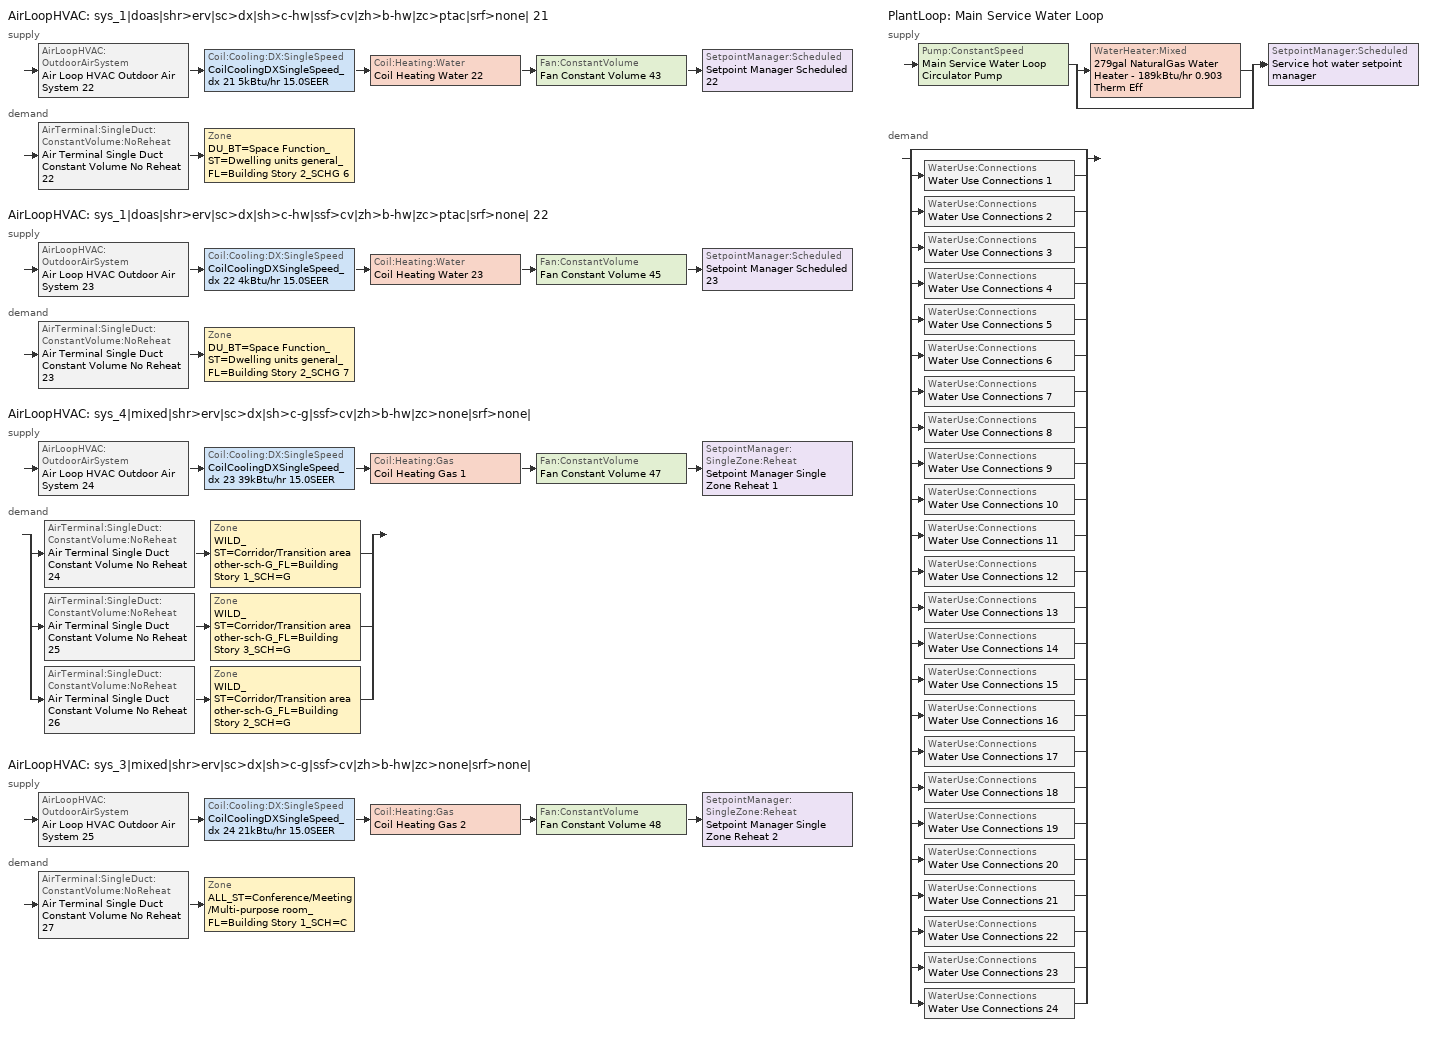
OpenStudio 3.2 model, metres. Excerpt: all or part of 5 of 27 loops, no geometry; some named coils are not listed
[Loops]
AirLoopHVAC 'sys_1|doas|shr>erv|sc>dx|sh>c-hw|ssf>cv|zh>b-hw|zc>ptac|srf>none| 21'
 supply: AirLoopHVAC:OutdoorAirSystem 'Air Loop HVAC Outdoor Air System 22' > Coil:Cooling:DX:SingleSpeed 'CoilCoolingDXSingleSpeed_dx 21 5kBtu/hr 15.0SEER' > Coil:Heating:Water 'Coil Heating Water 22' > Fan:ConstantVolume 'Fan Constant Volume 43' > SetpointManager:Scheduled 'Setpoint Manager Scheduled 22'
 demand: AirTerminal:SingleDuct:ConstantVolume:NoReheat 'Air Terminal Single Duct Constant Volume No Reheat 22' > Zone 'DU_BT=Space Function_ST=Dwelling units general_FL=Building Story 2_SCHG 6'
AirLoopHVAC 'sys_1|doas|shr>erv|sc>dx|sh>c-hw|ssf>cv|zh>b-hw|zc>ptac|srf>none| 22'
 supply: AirLoopHVAC:OutdoorAirSystem 'Air Loop HVAC Outdoor Air System 23' > Coil:Cooling:DX:SingleSpeed 'CoilCoolingDXSingleSpeed_dx 22 4kBtu/hr 15.0SEER' > Coil:Heating:Water 'Coil Heating Water 23' > Fan:ConstantVolume 'Fan Constant Volume 45' > SetpointManager:Scheduled 'Setpoint Manager Scheduled 23'
 demand: AirTerminal:SingleDuct:ConstantVolume:NoReheat 'Air Terminal Single Duct Constant Volume No Reheat 23' > Zone 'DU_BT=Space Function_ST=Dwelling units general_FL=Building Story 2_SCHG 7'
AirLoopHVAC 'sys_4|mixed|shr>erv|sc>dx|sh>c-g|ssf>cv|zh>b-hw|zc>none|srf>none|'
 supply: AirLoopHVAC:OutdoorAirSystem 'Air Loop HVAC Outdoor Air System 24' > Coil:Cooling:DX:SingleSpeed 'CoilCoolingDXSingleSpeed_dx 23 39kBtu/hr 15.0SEER' > Coil:Heating:Gas 'Coil Heating Gas 1' > Fan:ConstantVolume 'Fan Constant Volume 47' > SetpointManager:SingleZone:Reheat 'Setpoint Manager Single Zone Reheat 1'
 demand: split
  | AirTerminal:SingleDuct:ConstantVolume:NoReheat 'Air Terminal Single Duct Constant Volume No Reheat 24' > Zone 'WILD_ST=Corridor/Transition area other-sch-G_FL=Building Story 1_SCH=G'
  | AirTerminal:SingleDuct:ConstantVolume:NoReheat 'Air Terminal Single Duct Constant Volume No Reheat 25' > Zone 'WILD_ST=Corridor/Transition area other-sch-G_FL=Building Story 3_SCH=G'
  | AirTerminal:SingleDuct:ConstantVolume:NoReheat 'Air Terminal Single Duct Constant Volume No Reheat 26' > Zone 'WILD_ST=Corridor/Transition area other-sch-G_FL=Building Story 2_SCH=G'
AirLoopHVAC 'sys_3|mixed|shr>erv|sc>dx|sh>c-g|ssf>cv|zh>b-hw|zc>none|srf>none|'
 supply: AirLoopHVAC:OutdoorAirSystem 'Air Loop HVAC Outdoor Air System 25' > Coil:Cooling:DX:SingleSpeed 'CoilCoolingDXSingleSpeed_dx 24 21kBtu/hr 15.0SEER' > Coil:Heating:Gas 'Coil Heating Gas 2' > Fan:ConstantVolume 'Fan Constant Volume 48' > SetpointManager:SingleZone:Reheat 'Setpoint Manager Single Zone Reheat 2'
 demand: AirTerminal:SingleDuct:ConstantVolume:NoReheat 'Air Terminal Single Duct Constant Volume No Reheat 27' > Zone 'ALL_ST=Conference/Meeting/Multi-purpose room_FL=Building Story 1_SCH=C'
PlantLoop 'Main Service Water Loop'
 supply: Pump:ConstantSpeed 'Main Service Water Loop Circulator Pump' > split
  | WaterHeater:Mixed '279gal NaturalGas Water Heater - 189kBtu/hr 0.903 Therm Eff'
  | bypass
  join > SetpointManager:Scheduled 'Service hot water setpoint manager'
 demand: split
  | bypass
  | WaterUse:Connections 'Water Use Connections 1'
  | WaterUse:Connections 'Water Use Connections 2'
  | WaterUse:Connections 'Water Use Connections 3'
  | WaterUse:Connections 'Water Use Connections 4'
  | WaterUse:Connections 'Water Use Connections 5'
  | WaterUse:Connections 'Water Use Connections 6'
  | WaterUse:Connections 'Water Use Connections 7'
  | WaterUse:Connections 'Water Use Connections 8'
  | WaterUse:Connections 'Water Use Connections 9'
  | WaterUse:Connections 'Water Use Connections 10'
  | WaterUse:Connections 'Water Use Connections 11'
  | WaterUse:Connections 'Water Use Connections 12'
  | WaterUse:Connections 'Water Use Connections 13'
  | WaterUse:Connections 'Water Use Connections 14'
  | WaterUse:Connections 'Water Use Connections 15'
  | WaterUse:Connections 'Water Use Connections 16'
  | WaterUse:Connections 'Water Use Connections 17'
  | WaterUse:Connections 'Water Use Connections 18'
  | WaterUse:Connections 'Water Use Connections 19'
  | WaterUse:Connections 'Water Use Connections 20'
  | WaterUse:Connections 'Water Use Connections 21'
  | WaterUse:Connections 'Water Use Connections 22'
  | WaterUse:Connections 'Water Use Connections 23'
  | WaterUse:Connections 'Water Use Connections 24'
[Sizing:Zone] Zone Cooling Design Supply Air Temperature Input Method=SupplyAirTemperature; Zone Cooling Design Supply Air Temperature {C}=13; Zone Cooling Design Supply Air Temperature Difference {deltaC}=11.11; Zone Heating Design Supply Air Temperature Input Method=SupplyAirTemperature; Zone Heating Design Supply Air Temperature {C}=43; Zone Heating Design Supply Air Temperature Difference {deltaC}=11.11; Zone Cooling Design Supply Air Humidity Ratio {kg-H2O/kg-air}=0.0085; Zone Heating Design Supply Air Humidity Ratio {kg-H2O/kg-air}=0.008; Zone Heating Sizing Factor=1.3; Zone Cooling Sizing Factor=1.1; Cooling Design Air Flow Method=DesignDay; Heating Design Air Flow Method=DesignDay; Account for Dedicated Outdoor Air System=No; Dedicated Outdoor Air System Control Strategy=NeutralSupplyAir; Dedicated Outdoor Air Low Setpoint Temperature for Design {C}=autosize; Dedicated Outdoor Air High Setpoint Temperature for Design {C}=autosize
DU_BT=Space Function_ST=Dwelling units general_FL=Building Story 2_SCHG 6; DU_BT=Space Function_ST=Dwelling units general_FL=Building Story 2_SCHG 7; ALL_ST=Conference/Meeting/Multi-purpose room_FL=Building Story 1_SCH=C; WILD_ST=Corridor/Transition area other-sch-G_FL=Building Story 1_SCH=G; WILD_ST=Corridor/Transition area other-sch-G_FL=Building Story 3_SCH=G; WILD_ST=Corridor/Transition area other-sch-G_FL=Building Story 2_SCH=G
[Zone equipment]
DU_BT=Space Function_ST=Dwelling units general_FL=Building Story 2_SCHG 6: DU_BT=Space Function_ST=Dwelling units general_FL=Building Story 2_SCHG 6 PTAC, Zone HVAC Baseboard Convective Water 22, Air Terminal Single Duct Constant Volume No Reheat 22
DU_BT=Space Function_ST=Dwelling units general_FL=Building Story 2_SCHG 7: DU_BT=Space Function_ST=Dwelling units general_FL=Building Story 2_SCHG 7 PTAC, Zone HVAC Baseboard Convective Water 23, Air Terminal Single Duct Constant Volume No Reheat 23
ALL_ST=Conference/Meeting/Multi-purpose room_FL=Building Story 1_SCH=C: Air Terminal Single Duct Constant Volume No Reheat 27, Zone HVAC Baseboard Convective Water 27
WILD_ST=Corridor/Transition area other-sch-G_FL=Building Story 1_SCH=G: Air Terminal Single Duct Constant Volume No Reheat 24, Zone HVAC Baseboard Convective Water 24
WILD_ST=Corridor/Transition area other-sch-G_FL=Building Story 3_SCH=G: Air Terminal Single Duct Constant Volume No Reheat 25, Zone HVAC Baseboard Convective Water 25
WILD_ST=Corridor/Transition area other-sch-G_FL=Building Story 2_SCH=G: Air Terminal Single Duct Constant Volume No Reheat 26, Zone HVAC Baseboard Convective Water 26
[PlantLoop]
Main Service Water Loop: Glycol Concentration=0; Maximum Loop Temperature {C}=60; Minimum Loop Temperature {C}=10; Plant Loop Volume {m3}=Autocalculate; Load Distribution Scheme=Optimal
[Sizing:Plant]
Main Service Water Loop: Loop Type=Heating; Design Loop Exit Temperature {C}=60; Loop Design Temperature Difference {deltaC}=5; Sizing Option=NonCoincident; Zone Timesteps in Averaging Window=1; Coincident Sizing Factor Mode=None
[AirLoopHVAC] Design Supply Air Flow Rate {m3/s}=autosize; Design Return Air Flow Fraction of Supply Air Flow=1
Name | Availability Schedule
sys_1|doas|shr>erv|sc>dx|sh>c-hw|ssf>cv|zh>b-hw|zc>ptac|srf>none| 21 | sys_1|doas|shr>none|sc>dx|sh>c-hw|ssf>cv|zh>b-hw|zc>ptac|srf>none| 21 Occ Sch
sys_1|doas|shr>erv|sc>dx|sh>c-hw|ssf>cv|zh>b-hw|zc>ptac|srf>none| 22 | sys_1|doas|shr>none|sc>dx|sh>c-hw|ssf>cv|zh>b-hw|zc>ptac|srf>none| 22 Occ Sch
sys_4|mixed|shr>erv|sc>dx|sh>c-g|ssf>cv|zh>b-hw|zc>none|srf>none| | sys_4|mixed|shr>none|sc>dx|sh>c-g|ssf>cv|zh>b-hw|zc>none|srf>none| Occ Sch
sys_3|mixed|shr>erv|sc>dx|sh>c-g|ssf>cv|zh>b-hw|zc>none|srf>none| | sys_3|mixed|shr>none|sc>dx|sh>c-g|ssf>cv|zh>b-hw|zc>none|srf>none| Occ Sch
[Sizing:System] Design Outdoor Air Flow Rate {m3/s}=Autosize; Central Heating Maximum System Air Flow Ratio=1; Preheat Design Temperature {C}=7; Preheat Design Humidity Ratio {kg-H2O/kg-Air}=0.008; Precool Design Temperature {C}=13; Precool Design Humidity Ratio {kg-H2O/kg-Air}=0.008; Central Cooling Design Supply Air Temperature {C}=13; Central Heating Design Supply Air Temperature {C}=43; Sizing Option=NonCoincident; Central Cooling Design Supply Air Humidity Ratio {kg-H2O/kg-Air}=0.0085; Central Heating Design Supply Air Humidity Ratio {kg-H2O/kg-Air}=0.008; Cooling Design Air Flow Method=DesignDay; Cooling Design Air Flow Rate {m3/s}=0; Heating Design Air Flow Method=DesignDay; Heating Design Air Flow Rate {m3/s}=0; System Outdoor Air Method=ZoneSum; Zone Maximum Outdoor Air Fraction=1; Cooling Supply Air Flow Rate Per Floor Area {m3/s-m2}=0.00996765; Cooling Fraction of Autosized Cooling Supply Air Flow Rate=1; Cooling Supply Air Flow Rate Per Unit Cooling Capacity {m3/s-W}=3.94755e-05; Heating Supply Air Flow Rate Per Floor Area {m3/s-m2}=0.00996765; Heating Fraction of Autosized Heating Supply Air Flow Rate=1; Heating Fraction of Autosized Cooling Supply Air Flow Rate=1; Heating Supply Air Flow Rate Per Unit Heating Capacity {m3/s-W}=3.15882e-05; Cooling Design Capacity Method=CoolingDesignCapacity; Cooling Design Capacity {W}=autosize; Cooling Design Capacity Per Floor Area {W/m2}=234.7; Fraction of Autosized Cooling Design Capacity=1; Heating Design Capacity Method=HeatingDesignCapacity; Heating Design Capacity {W}=autosize; Heating Design Capacity Per Floor Area {W/m2}=157; Fraction of Autosized Heating Design Capacity=1; Central Cooling Capacity Control Method=OnOff
Name | Type of Load to Size On | 100% Outdoor Air in Cooling | 100% Outdoor Air in Heating
sys_1|doas|shr>erv|sc>dx|sh>c-hw|ssf>cv|zh>b-hw|zc>ptac|srf>none| 21; sys_1|doas|shr>erv|sc>dx|sh>c-hw|ssf>cv|zh>b-hw|zc>ptac|srf>none| 22 | VentilationRequirement | Yes | Yes
sys_4|mixed|shr>erv|sc>dx|sh>c-g|ssf>cv|zh>b-hw|zc>none|srf>none|; sys_3|mixed|shr>erv|sc>dx|sh>c-g|ssf>cv|zh>b-hw|zc>none|srf>none| | Sensible | No | No
[Fan:ConstantVolume] Availability Schedule=Always On Discrete; Fan Total Efficiency=0.39975; Pressure Rise {Pa}=640; Maximum Flow Rate {m3/s}=AutoSize; Motor Efficiency=0.615
Fan Constant Volume 43; Fan Constant Volume 44; Fan Constant Volume 45; Fan Constant Volume 46; Fan Constant Volume 47; Fan Constant Volume 48
[Coil:Cooling:DX:SingleSpeed] Availability Schedule=Always On Discrete; Rated Total Cooling Capacity {W}=autosize; Rated Sensible Heat Ratio=autosize; Rated Air Flow Rate {m3/s}=autosize; Rated Evaporator Fan Power Per Volume Flow Rate {W/(m3/s)}=773.3; Total Cooling Capacity Function of Temperature Curve=DXCOOL-NECB2011-REF-CAPFT; Total Cooling Capacity Function of Flow Fraction Curve=DXCOOL-NECB2011-REF-CAPFFLOW; Energy Input Ratio Function of Temperature Curve=DXCOOL-NECB2011-REF-COOLEIRFT; Energy Input Ratio Function of Flow Fraction Curve=DXCOOL-NECB2011-REF-COOLEIRFFLOW; Part Load Fraction Correlation Curve=DXCOOL-NECB2011-REF-COOLPLFFPLR; Minimum Outdoor Dry-Bulb Temperature for Compressor Operation {C}=-25; Condenser Type=AirCooled; Evaporative Condenser Effectiveness=0; Evaporative Condenser Air Flow Rate {m3/s}=Autosize; Evaporative Condenser Pump Rated Power Consumption {W}=Autosize; Crankcase Heater Capacity {W}=0; Maximum Outdoor Dry-Bulb Temperature for Crankcase Heater Operation {C}=0; Basin Heater Capacity {W/K}=0; Basin Heater Setpoint Temperature {C}=10
Name | Rated COP {W/W}
CoilCoolingDXSingleSpeed_dx 21 5kBtu/hr 15.0SEER; CoilCoolingDXSingleSpeed_dx 22 4kBtu/hr 15.0SEER; CoilCoolingDXSingleSpeed_dx 23 39kBtu/hr 15.0SEER; CoilCoolingDXSingleSpeed_dx 24 21kBtu/hr 15.0SEER | 4.31058
Coil Cooling DX Single Speed 22 13kBtu/hr 10.0EER | 3.467
Coil Cooling DX Single Speed 23 17kBtu/hr 9.5EER | 3.2994
[Controller:OutdoorAir] Minimum Outdoor Air Flow Rate {m3/s}=autosize; Maximum Outdoor Air Flow Rate {m3/s}=Autosize; Economizer Control Type=NoEconomizer; Economizer Control Action Type=ModulateFlow; Economizer Maximum Limit Dry-Bulb Temperature {C}=28; Economizer Maximum Limit Enthalpy {J/kg}=64000; Economizer Minimum Limit Dry-Bulb Temperature {C}=-100; Lockout Type=NoLockout; Minimum Limit Type=FixedMinimum; High Humidity Control=No
Name | Minimum Outdoor Air Schedule | Controller Mechanical Ventilation | Heat Recovery Bypass Control Type
Controller Outdoor Air 22 | sys_1|doas|shr>none|sc>dx|sh>c-hw|ssf>cv|zh>b-hw|zc>ptac|srf>none| 21 Occ Sch | Controller Mechanical Ventilation 22 | BypassWhenWithinEconomizerLimits
Controller Outdoor Air 23 | sys_1|doas|shr>none|sc>dx|sh>c-hw|ssf>cv|zh>b-hw|zc>ptac|srf>none| 22 Occ Sch | Controller Mechanical Ventilation 23 | BypassWhenWithinEconomizerLimits
Controller Outdoor Air 24 | sys_4|mixed|shr>none|sc>dx|sh>c-g|ssf>cv|zh>b-hw|zc>none|srf>none| Occ Sch | Controller Mechanical Ventilation 24 | BypassWhenOAFlowGreaterThanMinimum
Controller Outdoor Air 25 | sys_3|mixed|shr>none|sc>dx|sh>c-g|ssf>cv|zh>b-hw|zc>none|srf>none| Occ Sch | Controller Mechanical Ventilation 25 | BypassWhenOAFlowGreaterThanMinimum
[Controller:MechanicalVentilation] Availability Schedule=Always On Discrete; System Outdoor Air Method=ZoneSum
Controller Mechanical Ventilation 22; Controller Mechanical Ventilation 23; Controller Mechanical Ventilation 24; Controller Mechanical Ventilation 25
[AirLoopHVAC:OutdoorAirSystem]
Name | Controller
Air Loop HVAC Outdoor Air System 22 | Controller Outdoor Air 22
Air Loop HVAC Outdoor Air System 23 | Controller Outdoor Air 23
Air Loop HVAC Outdoor Air System 24 | Controller Outdoor Air 24
Air Loop HVAC Outdoor Air System 25 | Controller Outdoor Air 25
[SetpointManager:Scheduled] Control Variable=Temperature
Name | Schedule
Setpoint Manager Scheduled 22 | Makeup-Air Unit Supply Air Temp 21
Setpoint Manager Scheduled 23 | Makeup-Air Unit Supply Air Temp 22
Service hot water setpoint manager | Service Water Loop Temp - 140F
[Coil:Heating:Electric] Availability Schedule=ON_OFF_ALWAYS_OFF
Coil Heating Electric 22; Coil Heating Electric 23
[ZoneHVAC:PackagedTerminalAirConditioner] Availability Schedule=Always On Discrete; Supply Air Flow Rate During Cooling Operation {m3/s}=Autosize; Supply Air Flow Rate During Heating Operation {m3/s}=Autosize; Supply Air Flow Rate When No Cooling or Heating is Needed {m3/s}=Autosize; Outdoor Air Flow Rate During Cooling Operation {m3/s}=1e-05; Outdoor Air Flow Rate During Heating Operation {m3/s}=1e-05; Outdoor Air Flow Rate When No Cooling or Heating is Needed {m3/s}=1e-05; Fan Placement=DrawThrough
Name | Supply Air Fan | Heating Coil | Cooling Coil
DU_BT=Space Function_ST=Dwelling units general_FL=Building Story 2_SCHG 6 PTAC | Fan Constant Volume 44 | Coil Heating Electric 22 | Coil Cooling DX Single Speed 22 13kBtu/hr 10.0EER
DU_BT=Space Function_ST=Dwelling units general_FL=Building Story 2_SCHG 7 PTAC | Fan Constant Volume 46 | Coil Heating Electric 23 | Coil Cooling DX Single Speed 23 17kBtu/hr 9.5EER
[AirTerminal:SingleDuct:ConstantVolume:NoReheat] Availability Schedule=Always On Discrete; Maximum Air Flow Rate {m3/s}=AutoSize
Air Terminal Single Duct Constant Volume No Reheat 22; Air Terminal Single Duct Constant Volume No Reheat 23; Air Terminal Single Duct Constant Volume No Reheat 24; Air Terminal Single Duct Constant Volume No Reheat 25; Air Terminal Single Duct Constant Volume No Reheat 26; Air Terminal Single Duct Constant Volume No Reheat 27
[Coil:Heating:Gas] Availability Schedule=Always On Discrete; Gas Burner Efficiency=0.95; Nominal Capacity {W}=AutoSize; Parasitic Electric Load {W}=0; Part Load Fraction Correlation Curve=FURNACE-EFFPLR-NECB2011; Parasitic Gas Load {W}=0
Coil Heating Gas 1; Coil Heating Gas 2
[SetpointManager:SingleZone:Reheat] Minimum Supply Air Temperature {C}=13; Maximum Supply Air Temperature {C}=43
Name | Control Zone
Setpoint Manager Single Zone Reheat 1 | WILD_ST=Corridor/Transition area other-sch-G_FL=Building Story 1_SCH=G
Setpoint Manager Single Zone Reheat 2 | ALL_ST=Conference/Meeting/Multi-purpose room_FL=Building Story 1_SCH=C
[Pump:ConstantSpeed]
Main Service Water Loop Circulator Pump: Rated Flow Rate {m3/s}=autosize; Rated Pump Head {Pa}=156183; Rated Power Consumption {W}=autosize; Motor Efficiency=0.7; Fraction of Motor Inefficiencies to Fluid Stream=0; Pump Control Type=Intermittent; Design Power Sizing Method=PowerPerFlowPerPressure; Design Electric Power per Unit Flow Rate {W/(m3/s)}=348701.1; Design Shaft Power per Unit Flow Rate per Unit Head {W-s/m3-Pa}=1.28205
[WaterHeater:Mixed]
279gal NaturalGas Water Heater - 189kBtu/hr 0.903 Therm Eff: Tank Volume {m3}=1.05756; Setpoint Temperature Schedule=Service Water Loop Temp - 140F; Deadband Temperature Difference {deltaC}=2; Maximum Temperature Limit {C}=60; Heater Control Type=Cycle; Heater Maximum Capacity {W}=55257.3; Heater Fuel Type=NaturalGas; Heater Thermal Efficiency=0.903239; Part Load Factor Curve=SWH-EFFFPLR-NECB2011; Off Cycle Parasitic Fuel Consumption Rate {W}=100.559; Off Cycle Parasitic Fuel Type=NaturalGas; Off Cycle Parasitic Heat Fraction to Tank=0.8; On Cycle Parasitic Fuel Consumption Rate {W}=100.559; On Cycle Parasitic Fuel Type=NaturalGas; On Cycle Parasitic Heat Fraction to Tank=0; Ambient Temperature Indicator=Schedule; Ambient Temperature Schedule=Water Heater Ambient Temp Schedule - 70.0f; Off Cycle Loss Coefficient to Ambient Temperature {W/K}=4.60252; On Cycle Loss Coefficient to Ambient Temperature {W/K}=4.60252; Use Side Effectiveness=1; Source Side Effectiveness=1; Use Side Design Flow Rate {m3/s}=autosize; Source Side Design Flow Rate {m3/s}=autosize; Indirect Water Heating Recovery Time {hr}=1.5; Source Side Flow Control Mode=IndirectHeatPrimarySetpoint
[WaterHeater:Sizing]
279gal NaturalGas Water Heater - 189kBtu/hr 0.903 Therm Eff: Design Mode=PeakDraw; Time Storage Can Meet Peak Draw {hr}=0.538503; Time for Tank Recovery {hr}=0; Nominal Tank Volume for Autosizing Plant Connections {m3}=1
[WaterUse:Connections] Drain Water Heat Exchanger Type=None; Drain Water Heat Exchanger Destination=Plant
Name | Water Use Equipment Name 1
Water Use Connections 1 | G n1 apartment Service Water Use 0.15gal/min
Water Use Connections 2 | G n2 apartment Service Water Use 0.15gal/min
Water Use Connections 3 | G ne apartment Service Water Use 0.15gal/min
Water Use Connections 4 | G nw apartment Service Water Use 0.15gal/min
Water Use Connections 5 | G s1 apartment Service Water Use 0.15gal/min
Water Use Connections 6 | G s2 apartment Service Water Use 0.15gal/min
Water Use Connections 7 | G sw apartment Service Water Use 0.15gal/min
Water Use Connections 8 | M n1 apartment Service Water Use 0.15gal/min
Water Use Connections 9 | M n2 apartment Service Water Use 0.15gal/min
Water Use Connections 10 | M ne apartment Service Water Use 0.15gal/min
Water Use Connections 11 | M nw apartment Service Water Use 0.15gal/min
Water Use Connections 12 | M s1 apartment Service Water Use 0.15gal/min
Water Use Connections 13 | M s2 apartment Service Water Use 0.15gal/min
Water Use Connections 14 | M se apartment Service Water Use 0.15gal/min
Water Use Connections 15 | M sw apartment Service Water Use 0.15gal/min
Water Use Connections 16 | Office Service Water Use 0.07gal/min
Water Use Connections 17 | T n1 apartment Service Water Use 0.15gal/min
Water Use Connections 18 | T n2 apartment Service Water Use 0.15gal/min
Water Use Connections 19 | T ne apartment Service Water Use 0.15gal/min
Water Use Connections 20 | T nw apartment Service Water Use 0.15gal/min
Water Use Connections 21 | T s1 apartment Service Water Use 0.15gal/min
Water Use Connections 22 | T s2 apartment Service Water Use 0.15gal/min
Water Use Connections 23 | T se apartment Service Water Use 0.15gal/min
Water Use Connections 24 | T sw apartment Service Water Use 0.15gal/min
[WaterUse:Equipment:Definition]
Name | Peak Flow Rate {m3/s} | Target Temperature Schedule | Sensible Fraction Schedule | Latent Fraction Schedule
G n1 apartment Service Water Use Def 0.15gal/min | 9.37425e-06 | Schedule Ruleset 5 | Schedule Ruleset 3 | Schedule Ruleset 4
G n2 apartment Service Water Use Def 0.15gal/min | 9.37425e-06 | Schedule Ruleset 8 | Schedule Ruleset 6 | Schedule Ruleset 7
G ne apartment Service Water Use Def 0.15gal/min | 9.37425e-06 | Schedule Ruleset 11 | Schedule Ruleset 9 | Schedule Ruleset 10
G nw apartment Service Water Use Def 0.15gal/min | 9.37425e-06 | Schedule Ruleset 14 | Schedule Ruleset 12 | Schedule Ruleset 13
G s1 apartment Service Water Use Def 0.15gal/min | 9.37425e-06 | Schedule Ruleset 17 | Schedule Ruleset 15 | Schedule Ruleset 16
G s2 apartment Service Water Use Def 0.15gal/min | 9.37425e-06 | Schedule Ruleset 20 | Schedule Ruleset 18 | Schedule Ruleset 19
G sw apartment Service Water Use Def 0.15gal/min | 9.37425e-06 | Schedule Ruleset 23 | Schedule Ruleset 21 | Schedule Ruleset 22
M n1 apartment Service Water Use Def 0.15gal/min | 9.37425e-06 | Schedule Ruleset 26 | Schedule Ruleset 24 | Schedule Ruleset 25
M n2 apartment Service Water Use Def 0.15gal/min | 9.37425e-06 | Schedule Ruleset 29 | Schedule Ruleset 27 | Schedule Ruleset 28
M ne apartment Service Water Use Def 0.15gal/min | 9.37425e-06 | Schedule Ruleset 32 | Schedule Ruleset 30 | Schedule Ruleset 31
M nw apartment Service Water Use Def 0.15gal/min | 9.37425e-06 | Schedule Ruleset 35 | Schedule Ruleset 33 | Schedule Ruleset 34
M s1 apartment Service Water Use Def 0.15gal/min | 9.37425e-06 | Schedule Ruleset 38 | Schedule Ruleset 36 | Schedule Ruleset 37
M s2 apartment Service Water Use Def 0.15gal/min | 9.37425e-06 | Schedule Ruleset 41 | Schedule Ruleset 39 | Schedule Ruleset 40
M se apartment Service Water Use Def 0.15gal/min | 9.37425e-06 | Schedule Ruleset 44 | Schedule Ruleset 42 | Schedule Ruleset 43
M sw apartment Service Water Use Def 0.15gal/min | 9.37425e-06 | Schedule Ruleset 47 | Schedule Ruleset 45 | Schedule Ruleset 46
Office Service Water Use Def 0.07gal/min | 4.21841e-06 | Schedule Ruleset 50 | Schedule Ruleset 48 | Schedule Ruleset 49
T n1 apartment Service Water Use Def 0.15gal/min | 9.37425e-06 | Schedule Ruleset 53 | Schedule Ruleset 51 | Schedule Ruleset 52
T n2 apartment Service Water Use Def 0.15gal/min | 9.37425e-06 | Schedule Ruleset 56 | Schedule Ruleset 54 | Schedule Ruleset 55
T ne apartment Service Water Use Def 0.15gal/min | 9.37425e-06 | Schedule Ruleset 59 | Schedule Ruleset 57 | Schedule Ruleset 58
T nw apartment Service Water Use Def 0.15gal/min | 9.37425e-06 | Schedule Ruleset 62 | Schedule Ruleset 60 | Schedule Ruleset 61
T s1 apartment Service Water Use Def 0.15gal/min | 9.37425e-06 | Schedule Ruleset 65 | Schedule Ruleset 63 | Schedule Ruleset 64
T s2 apartment Service Water Use Def 0.15gal/min | 9.37425e-06 | Schedule Ruleset 68 | Schedule Ruleset 66 | Schedule Ruleset 67
T se apartment Service Water Use Def 0.15gal/min | 9.37425e-06 | Schedule Ruleset 71 | Schedule Ruleset 69 | Schedule Ruleset 70
T sw apartment Service Water Use Def 0.15gal/min | 9.37425e-06 | Schedule Ruleset 74 | Schedule Ruleset 72 | Schedule Ruleset 73
[WaterUse:Equipment]
Name | Water Use Equipment Definition | Space | Flow Rate Fraction Schedule
G n1 apartment Service Water Use 0.15gal/min | G n1 apartment Service Water Use Def 0.15gal/min | G N1 Apartment | NECB-G-Service Water Heating
G n2 apartment Service Water Use 0.15gal/min | G n2 apartment Service Water Use Def 0.15gal/min | G N2 Apartment | NECB-G-Service Water Heating
G ne apartment Service Water Use 0.15gal/min | G ne apartment Service Water Use Def 0.15gal/min | G NE Apartment | NECB-G-Service Water Heating
G nw apartment Service Water Use 0.15gal/min | G nw apartment Service Water Use Def 0.15gal/min | G NW Apartment | NECB-G-Service Water Heating
G s1 apartment Service Water Use 0.15gal/min | G s1 apartment Service Water Use Def 0.15gal/min | G S1 Apartment | NECB-G-Service Water Heating
G s2 apartment Service Water Use 0.15gal/min | G s2 apartment Service Water Use Def 0.15gal/min | G S2 Apartment | NECB-G-Service Water Heating
G sw apartment Service Water Use 0.15gal/min | G sw apartment Service Water Use Def 0.15gal/min | G SW Apartment | NECB-G-Service Water Heating
M n1 apartment Service Water Use 0.15gal/min | M n1 apartment Service Water Use Def 0.15gal/min | M N1 Apartment | NECB-G-Service Water Heating
M n2 apartment Service Water Use 0.15gal/min | M n2 apartment Service Water Use Def 0.15gal/min | M N2 Apartment | NECB-G-Service Water Heating
M ne apartment Service Water Use 0.15gal/min | M ne apartment Service Water Use Def 0.15gal/min | M NE Apartment | NECB-G-Service Water Heating
M nw apartment Service Water Use 0.15gal/min | M nw apartment Service Water Use Def 0.15gal/min | M NW Apartment | NECB-G-Service Water Heating
M s1 apartment Service Water Use 0.15gal/min | M s1 apartment Service Water Use Def 0.15gal/min | M S1 Apartment | NECB-G-Service Water Heating
M s2 apartment Service Water Use 0.15gal/min | M s2 apartment Service Water Use Def 0.15gal/min | M S2 Apartment | NECB-G-Service Water Heating
M se apartment Service Water Use 0.15gal/min | M se apartment Service Water Use Def 0.15gal/min | M SE Apartment | NECB-G-Service Water Heating
M sw apartment Service Water Use 0.15gal/min | M sw apartment Service Water Use Def 0.15gal/min | M SW Apartment | NECB-G-Service Water Heating
Office Service Water Use 0.07gal/min | Office Service Water Use Def 0.07gal/min | Office | NECB-C-Service Water Heating
T n1 apartment Service Water Use 0.15gal/min | T n1 apartment Service Water Use Def 0.15gal/min | T N1 Apartment | NECB-G-Service Water Heating
T n2 apartment Service Water Use 0.15gal/min | T n2 apartment Service Water Use Def 0.15gal/min | T N2 Apartment | NECB-G-Service Water Heating
T ne apartment Service Water Use 0.15gal/min | T ne apartment Service Water Use Def 0.15gal/min | T NE Apartment | NECB-G-Service Water Heating
T nw apartment Service Water Use 0.15gal/min | T nw apartment Service Water Use Def 0.15gal/min | T NW Apartment | NECB-G-Service Water Heating
T s1 apartment Service Water Use 0.15gal/min | T s1 apartment Service Water Use Def 0.15gal/min | T S1 Apartment | NECB-G-Service Water Heating
T s2 apartment Service Water Use 0.15gal/min | T s2 apartment Service Water Use Def 0.15gal/min | T S2 Apartment | NECB-G-Service Water Heating
T se apartment Service Water Use 0.15gal/min | T se apartment Service Water Use Def 0.15gal/min | T SE Apartment | NECB-G-Service Water Heating
T sw apartment Service Water Use 0.15gal/min | T sw apartment Service Water Use Def 0.15gal/min | T SW Apartment | NECB-G-Service Water Heating
[Schedule:Ruleset]
ON_OFF_ALWAYS_OFF: Default Day Schedule=Schedule Day 3
Makeup-Air Unit Supply Air Temp 21: Default Day Schedule=Makeup Air Unit Supply Air Temp Default 21
Makeup-Air Unit Supply Air Temp 22: Default Day Schedule=Makeup Air Unit Supply Air Temp Default 22
Service Water Loop Temp - 140F: Default Day Schedule=Service Water Loop Temp - 140F Default
Water Heater Ambient Temp Schedule - 70.0f: Default Day Schedule=Water Heater Ambient Temp Schedule - 70.0f Default
Schedule Ruleset 3: Default Day Schedule=Schedule Day 6
Schedule Ruleset 4: Default Day Schedule=Schedule Day 7
Schedule Ruleset 5: Default Day Schedule=Schedule Day 8
NECB-G-Service Water Heating: Default Day Schedule=NECB-G-Service Water Heating Default
Schedule Ruleset 6: Default Day Schedule=Schedule Day 9
Schedule Ruleset 7: Default Day Schedule=Schedule Day 10
Schedule Ruleset 8: Default Day Schedule=Schedule Day 11
Schedule Ruleset 9: Default Day Schedule=Schedule Day 12
Schedule Ruleset 10: Default Day Schedule=Schedule Day 13
Schedule Ruleset 11: Default Day Schedule=Schedule Day 14
Schedule Ruleset 12: Default Day Schedule=Schedule Day 15
Schedule Ruleset 13: Default Day Schedule=Schedule Day 16
Schedule Ruleset 14: Default Day Schedule=Schedule Day 17
Schedule Ruleset 15: Default Day Schedule=Schedule Day 18
Schedule Ruleset 16: Default Day Schedule=Schedule Day 19
Schedule Ruleset 17: Default Day Schedule=Schedule Day 20
Schedule Ruleset 18: Default Day Schedule=Schedule Day 21
Schedule Ruleset 19: Default Day Schedule=Schedule Day 22
Schedule Ruleset 20: Default Day Schedule=Schedule Day 23
Schedule Ruleset 21: Default Day Schedule=Schedule Day 24
Schedule Ruleset 22: Default Day Schedule=Schedule Day 25
Schedule Ruleset 23: Default Day Schedule=Schedule Day 26
Schedule Ruleset 24: Default Day Schedule=Schedule Day 27
Schedule Ruleset 25: Default Day Schedule=Schedule Day 28
Schedule Ruleset 26: Default Day Schedule=Schedule Day 29
Schedule Ruleset 27: Default Day Schedule=Schedule Day 30
Schedule Ruleset 28: Default Day Schedule=Schedule Day 31
Schedule Ruleset 29: Default Day Schedule=Schedule Day 32
Schedule Ruleset 30: Default Day Schedule=Schedule Day 33
Schedule Ruleset 31: Default Day Schedule=Schedule Day 34
Schedule Ruleset 32: Default Day Schedule=Schedule Day 35
Schedule Ruleset 33: Default Day Schedule=Schedule Day 36
Schedule Ruleset 34: Default Day Schedule=Schedule Day 37
Schedule Ruleset 35: Default Day Schedule=Schedule Day 38
Schedule Ruleset 36: Default Day Schedule=Schedule Day 39
Schedule Ruleset 37: Default Day Schedule=Schedule Day 40
Schedule Ruleset 38: Default Day Schedule=Schedule Day 41
Schedule Ruleset 39: Default Day Schedule=Schedule Day 42
Schedule Ruleset 40: Default Day Schedule=Schedule Day 43
Schedule Ruleset 41: Default Day Schedule=Schedule Day 44
Schedule Ruleset 42: Default Day Schedule=Schedule Day 45
Schedule Ruleset 43: Default Day Schedule=Schedule Day 46
Schedule Ruleset 44: Default Day Schedule=Schedule Day 47
Schedule Ruleset 45: Default Day Schedule=Schedule Day 48
Schedule Ruleset 46: Default Day Schedule=Schedule Day 49
Schedule Ruleset 47: Default Day Schedule=Schedule Day 50
Schedule Ruleset 48: Default Day Schedule=Schedule Day 51
Schedule Ruleset 49: Default Day Schedule=Schedule Day 52
Schedule Ruleset 50: Default Day Schedule=Schedule Day 53
NECB-C-Service Water Heating: Default Day Schedule=NECB-C-Service Water Heating Default
Schedule Ruleset 51: Default Day Schedule=Schedule Day 54
Schedule Ruleset 52: Default Day Schedule=Schedule Day 55
Schedule Ruleset 53: Default Day Schedule=Schedule Day 56
Schedule Ruleset 54: Default Day Schedule=Schedule Day 57
Schedule Ruleset 55: Default Day Schedule=Schedule Day 58
Schedule Ruleset 56: Default Day Schedule=Schedule Day 59
Schedule Ruleset 57: Default Day Schedule=Schedule Day 60
Schedule Ruleset 58: Default Day Schedule=Schedule Day 61
Schedule Ruleset 59: Default Day Schedule=Schedule Day 62
Schedule Ruleset 60: Default Day Schedule=Schedule Day 63
Schedule Ruleset 61: Default Day Schedule=Schedule Day 64
Schedule Ruleset 62: Default Day Schedule=Schedule Day 65
Schedule Ruleset 63: Default Day Schedule=Schedule Day 66
Schedule Ruleset 64: Default Day Schedule=Schedule Day 67
Schedule Ruleset 65: Default Day Schedule=Schedule Day 68
Schedule Ruleset 66: Default Day Schedule=Schedule Day 69
Schedule Ruleset 67: Default Day Schedule=Schedule Day 70
Schedule Ruleset 68: Default Day Schedule=Schedule Day 71
Schedule Ruleset 69: Default Day Schedule=Schedule Day 72
Schedule Ruleset 70: Default Day Schedule=Schedule Day 73
Schedule Ruleset 71: Default Day Schedule=Schedule Day 74
Schedule Ruleset 72: Default Day Schedule=Schedule Day 75
Schedule Ruleset 73: Default Day Schedule=Schedule Day 76
Schedule Ruleset 74: Default Day Schedule=Schedule Day 77
sys_1|doas|shr>none|sc>dx|sh>c-hw|ssf>cv|zh>b-hw|zc>ptac|srf>none| 21 Occ Sch: Default Day Schedule=sys_1|doas|shr>none|sc>dx|sh>c-hw|ssf>cv|zh>b-hw|zc>ptac|srf>none| 21 Occ Sch Default; Summer Design Day Schedule=sys_1|doas|shr>none|sc>dx|sh>c-hw|ssf>cv|zh>b-hw|zc>ptac|srf>none| 21 Occ Sch Summer Design Day; Winter Design Day Schedule=sys_1|doas|shr>none|sc>dx|sh>c-hw|ssf>cv|zh>b-hw|zc>ptac|srf>none| 21 Occ Sch Winter Design Day
sys_1|doas|shr>none|sc>dx|sh>c-hw|ssf>cv|zh>b-hw|zc>ptac|srf>none| 22 Occ Sch: Default Day Schedule=sys_1|doas|shr>none|sc>dx|sh>c-hw|ssf>cv|zh>b-hw|zc>ptac|srf>none| 22 Occ Sch Default; Summer Design Day Schedule=sys_1|doas|shr>none|sc>dx|sh>c-hw|ssf>cv|zh>b-hw|zc>ptac|srf>none| 22 Occ Sch Summer Design Day; Winter Design Day Schedule=sys_1|doas|shr>none|sc>dx|sh>c-hw|ssf>cv|zh>b-hw|zc>ptac|srf>none| 22 Occ Sch Winter Design Day
sys_3|mixed|shr>none|sc>dx|sh>c-g|ssf>cv|zh>b-hw|zc>none|srf>none| Occ Sch: Default Day Schedule=sys_3|mixed|shr>none|sc>dx|sh>c-g|ssf>cv|zh>b-hw|zc>none|srf>none| Occ Sch Default; Summer Design Day Schedule=sys_3|mixed|shr>none|sc>dx|sh>c-g|ssf>cv|zh>b-hw|zc>none|srf>none| Occ Sch Summer Design Day; Winter Design Day Schedule=sys_3|mixed|shr>none|sc>dx|sh>c-g|ssf>cv|zh>b-hw|zc>none|srf>none| Occ Sch Winter Design Day
sys_4|mixed|shr>none|sc>dx|sh>c-g|ssf>cv|zh>b-hw|zc>none|srf>none| Occ Sch: Default Day Schedule=sys_4|mixed|shr>none|sc>dx|sh>c-g|ssf>cv|zh>b-hw|zc>none|srf>none| Occ Sch Default; Summer Design Day Schedule=sys_4|mixed|shr>none|sc>dx|sh>c-g|ssf>cv|zh>b-hw|zc>none|srf>none| Occ Sch Summer Design Day; Winter Design Day Schedule=sys_4|mixed|shr>none|sc>dx|sh>c-g|ssf>cv|zh>b-hw|zc>none|srf>none| Occ Sch Winter Design Day
[Schedule:Day]
Schedule Day 3; wkdON_OFF_ALWAYS_OFF 1; satON_OFF_ALWAYS_OFF 1; sunON_OFF_ALWAYS_OFF 1: 1, 0, 0, 2, 0, 0, 3, 0, 0, 4, 0, 0, 5, 0, 0, 6, 0, 0, 7, 0, 0, 8, 0, 0, 9, 0, 0, 10, 0, 0, 11, 0, 0, 12, 0, 0, 13, 0, 0, 14, 0, 0, 15, 0, 0, 16, 0, 0, 17, 0, 0, 18, 0, 0, 19, 0, 0, 20, 0, 0, 21, 0, 0, 22, 0, 0, 23, 0, 0, 24, 0, 0
Makeup Air Unit Supply Air Temp Default 21; Makeup Air Unit Supply Air Temp Default 22: 24, 0, 20
Service Water Loop Temp - 140F Default; Schedule Day 8; Schedule Day 11; Schedule Day 14; Schedule Day 17; Schedule Day 20; Schedule Day 23; Schedule Day 26; Schedule Day 29; Schedule Day 32; Schedule Day 35; Schedule Day 38; Schedule Day 41; Schedule Day 44; Schedule Day 47; Schedule Day 50; Schedule Day 53; Schedule Day 56; Schedule Day 59; Schedule Day 62; Schedule Day 65; Schedule Day 68; Schedule Day 71; Schedule Day 74; Schedule Day 77: 24, 0, 60
Water Heater Ambient Temp Schedule - 70.0f Default: 24, 0, 21.1111
Schedule Day 6; Schedule Day 9; Schedule Day 12; Schedule Day 15; Schedule Day 18; Schedule Day 21; Schedule Day 24; Schedule Day 27; Schedule Day 30; Schedule Day 33; Schedule Day 36; Schedule Day 39; Schedule Day 42; Schedule Day 45; Schedule Day 48; Schedule Day 51; Schedule Day 54; Schedule Day 57; Schedule Day 60; Schedule Day 63; Schedule Day 66; Schedule Day 69; Schedule Day 72; Schedule Day 75: 24, 0, 0.2
Schedule Day 7; Schedule Day 10; Schedule Day 13; Schedule Day 16; Schedule Day 19; Schedule Day 22; Schedule Day 25; Schedule Day 28; Schedule Day 31; Schedule Day 34; Schedule Day 37; Schedule Day 40; Schedule Day 43; Schedule Day 46; Schedule Day 49; Schedule Day 52; Schedule Day 55; Schedule Day 58; Schedule Day 61; Schedule Day 64; Schedule Day 67; Schedule Day 70; Schedule Day 73; Schedule Day 76: 24, 0, 0.05
NECB-G-Service Water Heating Default; NECB-G-Service Water Heating Default|Wkdy Day: 1, 0, 0.1, 6, 0, 0.05, 7, 0, 0.2, 8, 0, 0.8, 9, 0, 0.7, 10, 0, 0.5, 11, 0, 0.4, 14, 0, 0.2, 15, 0, 0.3, 17, 0, 0.5, 19, 0, 0.7, 21, 0, 0.4, 23, 0, 0.2, 24, 0, 0.1
NECB-G-Service Water Heating Sat Day: 1, 0, 0.1, 7, 0, 0.05, 8, 0, 0.2, 11, 0, 0.5, 15, 0, 0.3, 16, 0, 0.7, 17, 0, 0.9, 19, 0, 0.7, 20, 0, 0.6, 21, 0, 0.5, 22, 0, 0.4, 23, 0, 0.3, 24, 0, 0.2
NECB-G-Service Water Heating Sun|Hol Day: 1, 0, 0.1, 8, 0, 0.05, 9, 0, 0.2, 11, 0, 0.3, 13, 0, 0.2, 14, 0, 0.3, 15, 0, 0.4, 16, 0, 0.5, 17, 0, 0.6, 18, 0, 0.7, 19, 0, 0.4, 20, 0, 0.3, 24, 0, 0.2
NECB-C-Service Water Heating Default; NECB-C-Service Water Heating Default|Wkdy Day: 8, 0, 0.05, 9, 0, 0.1, 10, 0, 0.2, 11, 0, 0.3, 12, 0, 0.4, 16, 0, 0.8, 17, 0, 0.6, 18, 0, 0.4, 19, 0, 0.3, 21, 0, 0.2, 24, 0, 0.05
NECB-C-Service Water Heating Sat Day: 8, 0, 0.05, 9, 0, 0.1, 10, 0, 0.2, 11, 0, 0.3, 12, 0, 0.5, 16, 0, 0.9, 17, 0, 0.7, 18, 0, 0.5, 19, 0, 0.3, 21, 0, 0.2, 24, 0, 0.05
NECB-C-Service Water Heating Sun|Hol Day: 8, 0, 0.05, 9, 0, 0.1, 10, 0, 0.2, 11, 0, 0.3, 12, 0, 0.5, 17, 0, 0.9, 18, 0, 0.5, 19, 0, 0.3, 24, 0, 0.05
sys_1|doas|shr>none|sc>dx|sh>c-hw|ssf>cv|zh>b-hw|zc>ptac|srf>none| 21 Occ Sch Default; sys_1|doas|shr>none|sc>dx|sh>c-hw|ssf>cv|zh>b-hw|zc>ptac|srf>none| 21 Occ Sch Winter Design Day; sys_1|doas|shr>none|sc>dx|sh>c-hw|ssf>cv|zh>b-hw|zc>ptac|srf>none| 21 Occ Sch Summer Design Day; sys_1|doas|shr>none|sc>dx|sh>c-hw|ssf>cv|zh>b-hw|zc>ptac|srf>none| 22 Occ Sch Default; sys_1|doas|shr>none|sc>dx|sh>c-hw|ssf>cv|zh>b-hw|zc>ptac|srf>none| 22 Occ Sch Winter Design Day; sys_1|doas|shr>none|sc>dx|sh>c-hw|ssf>cv|zh>b-hw|zc>ptac|srf>none| 22 Occ Sch Summer Design Day; sys_3|mixed|shr>none|sc>dx|sh>c-g|ssf>cv|zh>b-hw|zc>none|srf>none| Occ Sch Winter Design Day; sys_3|mixed|shr>none|sc>dx|sh>c-g|ssf>cv|zh>b-hw|zc>none|srf>none| Occ Sch Summer Design Day; sys_4|mixed|shr>none|sc>dx|sh>c-g|ssf>cv|zh>b-hw|zc>none|srf>none| Occ Sch Default; sys_4|mixed|shr>none|sc>dx|sh>c-g|ssf>cv|zh>b-hw|zc>none|srf>none| Occ Sch Winter Design Day; sys_4|mixed|shr>none|sc>dx|sh>c-g|ssf>cv|zh>b-hw|zc>none|srf>none| Occ Sch Summer Design Day: 24, 0, 1
sys_3|mixed|shr>none|sc>dx|sh>c-g|ssf>cv|zh>b-hw|zc>none|srf>none| Occ Sch Default: 9, 0, 0, 21, 0, 1, 24, 0, 0
sys_3|mixed|shr>none|sc>dx|sh>c-g|ssf>cv|zh>b-hw|zc>none|srf>none| Occ Sch Sunday: 9, 0, 0, 19, 0, 1, 24, 0, 0
[Schedule:Rule] Date Specification Type=DateRange; Start Month=1; Start Day=1; End Month=12; End Day=31
Name | Schedule Ruleset | Rule Order | Day Schedule | Apply Sunday | Apply Monday | Apply Tuesday | Apply Wednesday | Apply Thursday | Apply Friday | Apply Saturday
wkdON_OFF_ALWAYS_OFF rule | ON_OFF_ALWAYS_OFF | 2 | wkdON_OFF_ALWAYS_OFF 1 | No | Yes | Yes | Yes | Yes | Yes | No
satON_OFF_ALWAYS_OFFrule | ON_OFF_ALWAYS_OFF | 1 | satON_OFF_ALWAYS_OFF 1 | No | No | No | No | No | No | Yes
sunON_OFF_ALWAYS_OFFrule | ON_OFF_ALWAYS_OFF | 0 | sunON_OFF_ALWAYS_OFF 1 | Yes | No | No | No | No | No | No
Schedule Rule 32 | NECB-G-Service Water Heating | 2 | NECB-G-Service Water Heating Default|Wkdy Day |  | Yes | Yes | Yes | Yes | Yes
Schedule Rule 33 | NECB-G-Service Water Heating | 1 | NECB-G-Service Water Heating Sat Day |  |  |  |  |  |  | Yes
Schedule Rule 34 | NECB-G-Service Water Heating | 0 | NECB-G-Service Water Heating Sun|Hol Day | Yes
Schedule Rule 35 | NECB-C-Service Water Heating | 2 | NECB-C-Service Water Heating Default|Wkdy Day |  | Yes | Yes | Yes | Yes | Yes
Schedule Rule 36 | NECB-C-Service Water Heating | 1 | NECB-C-Service Water Heating Sat Day |  |  |  |  |  |  | Yes
Schedule Rule 37 | NECB-C-Service Water Heating | 0 | NECB-C-Service Water Heating Sun|Hol Day | Yes
sys_3|mixed|shr>none|sc>dx|sh>c-g|ssf>cv|zh>b-hw|zc>none|srf>none| Occ Sch Sunday Rule | sys_3|mixed|shr>none|sc>dx|sh>c-g|ssf>cv|zh>b-hw|zc>none|srf>none| Occ Sch | 0 | sys_3|mixed|shr>none|sc>dx|sh>c-g|ssf>cv|zh>b-hw|zc>none|srf>none| Occ Sch Sunday | Yes
[Schedule:Constant]
Always On Discrete: Value=1
[Curve:Biquadratic] Minimum Value of x=13; Maximum Value of x=24; Minimum Value of y=24; Maximum Value of y=46
Name | Coefficient1 Constant | Coefficient2 x | Coefficient3 x**2 | Coefficient4 y | Coefficient5 y**2 | Coefficient6 x*y
DXCOOL-NECB2011-REF-CAPFT | 0.867905 | 0.0142459 | 0.00055436 | -0.0075575 | 3.3e-05 | -0.0001918
DXCOOL-NECB2011-REF-COOLEIRFT | 0.114171 | 0.0281822 | -0.0004199 | 0.0214108 | 0.000161028 | -0.000679104
[Curve:Quadratic] Minimum Value of x=0.5; Maximum Value of x=1.5
Name | Coefficient1 Constant | Coefficient2 x | Coefficient3 x**2
DXCOOL-NECB2011-REF-CAPFFLOW | 0.8 | 0.2 | 0
DXCOOL-NECB2011-REF-COOLEIRFFLOW | 1.1552 | -0.1808 | 0.0256
[Curve:Cubic] Maximum Value of x=1
Name | Coefficient1 Constant | Coefficient2 x | Coefficient3 x**2 | Coefficient4 x**3 | Minimum Value of x
DXCOOL-NECB2011-REF-COOLPLFFPLR | 0.0277 | 4.9151 | -8.184 | 4.2702 | 0.7
SWH-EFFFPLR-NECB2011 | 0.7576 | 1.0071 | -1.4443 | 0.6844 | 0
FURNACE-EFFPLR-NECB2011 | 0.722 | 0.8211 | -1.0396 | 0.5 | 0
